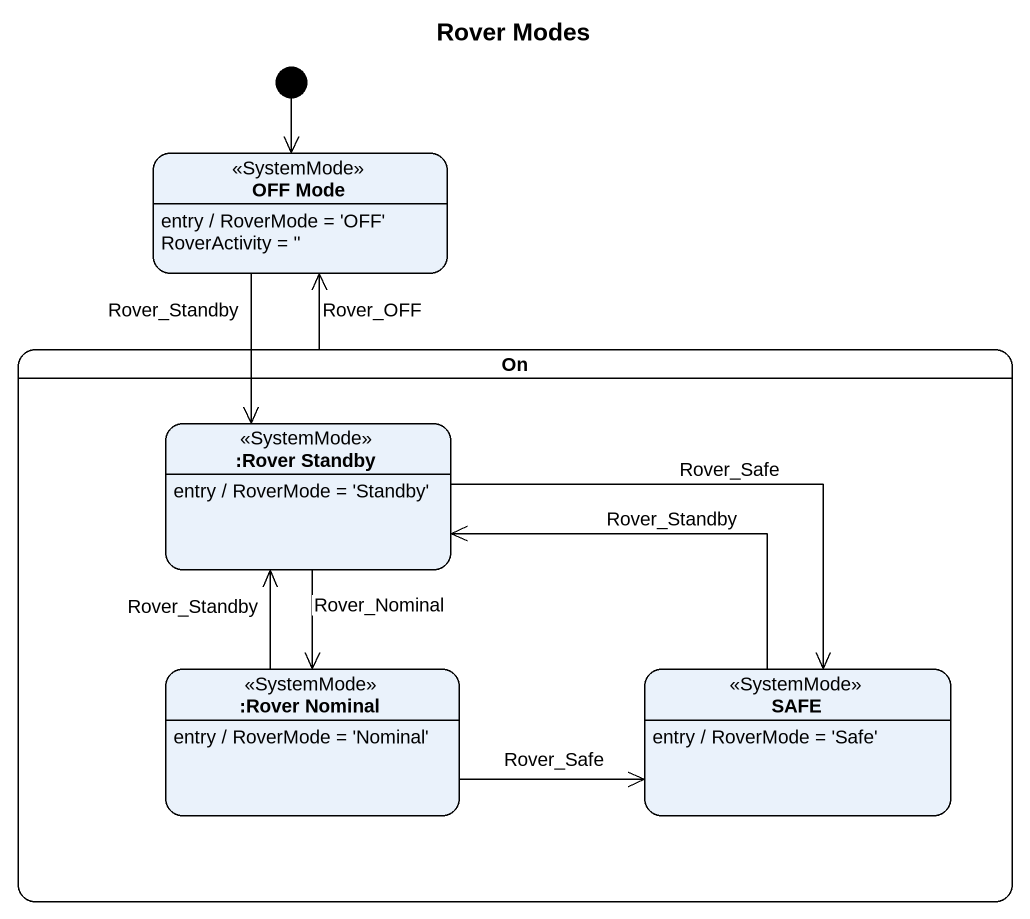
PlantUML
@startuml
title Rover Modes
hide empty description
state "OFF Mode" as OFF_Mode <<SystemMode>>
OFF_Mode : entry / RoverMode = 'OFF' RoverActivity = ''
state "On" as On_ {
  state ":Rover Standby" as Rover_Standby <<SystemMode>>
  Rover_Standby : entry / RoverMode = 'Standby'
  state ":Rover Nominal" as Rover_Nominal <<SystemMode>>
  Rover_Nominal : entry / RoverMode = 'Nominal'
  state SAFE <<SystemMode>>
  SAFE : entry / RoverMode = 'Safe'
}
[*] --> OFF_Mode
OFF_Mode --> Rover_Standby : Rover_Standby
On_ -up-> OFF_Mode : Rover_OFF
Rover_Standby --> Rover_Nominal : Rover_Nominal
Rover_Standby -right-> SAFE : Rover_Safe
Rover_Nominal -up-> Rover_Standby : Rover_Standby
Rover_Nominal -right-> SAFE : Rover_Safe
SAFE -left-> Rover_Standby : Rover_Standby
@enduml
